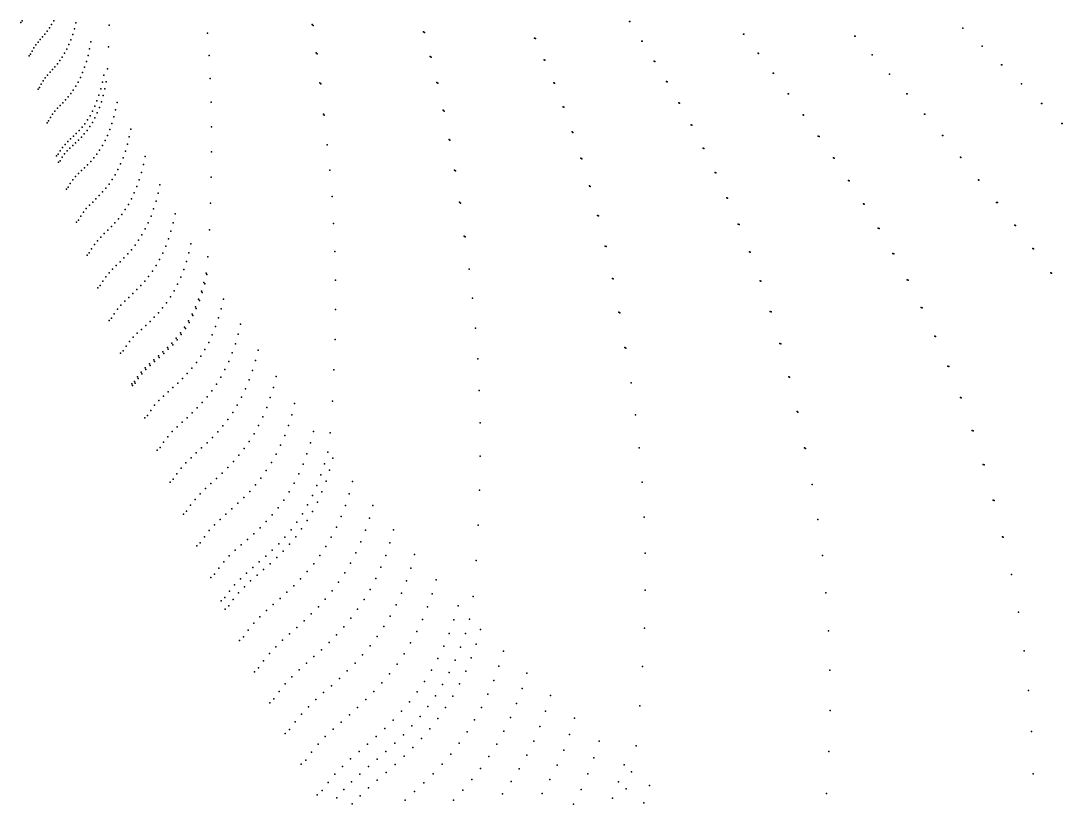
# Model space of a CAD drawing. Extents: x 0 to 4.6, y -1.66 to 1.66.
# Drawn here: x 0.048 to 0.572, y -0.789 to -0.395 of the extents above; entities that cross this region are included whole.
import ezdxf

# ---------------------------------------------------------------- set-up
doc = ezdxf.new("R2010")
doc.units = 0
doc.layers.get('0').update_dxf_attribs({"linetype": 'CONTINUOUS'})

msp = doc.modelspace()

# ---------------------------------------------------------------- linework, layer by layer
at = {"color": 2}
for p in [(0.04792, -0.39597), (0.04792, -0.39597, 0.375), (0.04792, -0.39597, 0.75), (0.04792, -0.39597, 1.125), (0.04792, -0.39597, 1.5), (0.04851, -0.3952, 2.256), (0.06338, -0.39708, 9.256), (0.06445, -0.39523, 9.956), (0.07563, -0.39627, 14.156), (0.09234, -0.39731, 17.656), (0.19448, -0.39706, 26.056), (0.19496, -0.39753, 26.056), (0.35418, -0.39552, 35.156), (0.35429, -0.39557, 35.156), (0.05886, -0.40321, 6.456), (0.06001, -0.40182, 7.156), (0.06115, -0.40033, 7.856), (0.06228, -0.39877, 8.556), (0.074, -0.40209, 12.756), (0.07485, -0.39927, 13.456), (0.1419, -0.40132, 22.556), (0.25051, -0.40077, 28.856), (0.25096, -0.4011, 28.856), (0.41149, -0.40189, 37.256), (0.41159, -0.40193, 37.256), (0.46756, -0.40296, 39.356), (0.46769, -0.40299, 39.356), (0.52177, -0.39881, 41.456), (0.52185, -0.39883, 41.456), (0.05552, -0.40726, 4.356), (0.0566, -0.40586, 5.056), (0.05772, -0.40453, 5.756), (0.07207, -0.40715, 11.356), (0.07307, -0.40471, 12.056), (0.08315, -0.40579, 15.556), (0.09198, -0.40822, 16.956), (0.30638, -0.4039, 31.656), (0.30677, -0.40412, 31.656), (0.36036, -0.4054, 34.456), (0.36047, -0.40545, 34.456), (0.53146, -0.40793, 40.756), (0.53155, -0.40796, 40.756), (0.05215, -0.41282), (0.05215, -0.41282, 0.375), (0.05215, -0.41282, 0.75), (0.05215, -0.41282, 1.125), (0.05215, -0.41282, 1.5), (0.0528, -0.41201, 2.256), (0.05358, -0.41039, 2.956), (0.05451, -0.40875, 3.656), (0.06874, -0.41339, 9.256), (0.0699, -0.41148, 9.956), (0.07101, -0.40941, 10.656), (0.08176, -0.41255, 14.156), (0.0825, -0.40927, 14.856), (0.14264, -0.41259, 21.856), (0.19653, -0.4113, 25.356), (0.19701, -0.41179, 25.356), (0.25392, -0.41314, 28.156), (0.25438, -0.41348, 28.156), (0.41891, -0.41152, 36.556), (0.41901, -0.41155, 36.556), (0.47614, -0.41232, 38.656), (0.47627, -0.41236, 38.656), (0.06508, -0.41829, 7.156), (0.06632, -0.41675, 7.856), (0.06755, -0.41514, 8.556), (0.08, -0.41851, 12.756), (0.08092, -0.41563, 13.456), (0.31122, -0.41484, 30.956), (0.31161, -0.41506, 30.956), (0.36657, -0.41543, 33.756), (0.36693, -0.4156, 33.756), (0.54131, -0.41728, 40.056), (0.5414, -0.4173, 40.056), (0.06022, -0.42389, 4.356), (0.06138, -0.42245, 5.056), (0.0626, -0.42108, 5.756), (0.06384, -0.41972, 6.456), (0.07792, -0.42368, 11.356), (0.07899, -0.42119, 12.056), (0.08962, -0.42249, 15.556), (0.09151, -0.41932, 16.256), (0.14321, -0.4242, 21.156), (0.42639, -0.4215, 35.856), (0.4265, -0.42154, 35.856), (0.48485, -0.42196, 37.956), (0.48498, -0.422, 37.956), (0.05726, -0.4288, 2.256), (0.05812, -0.42712, 2.956), (0.05912, -0.42543, 3.656), (0.07557, -0.42809, 9.956), (0.07677, -0.42598, 10.656), (0.08813, -0.42937, 14.156), (0.08893, -0.42604, 14.856), (0.09021, -0.42938, 14.856), (0.09092, -0.42582, 15.556), (0.19841, -0.42632, 24.656), (0.1989, -0.42683, 24.656), (0.25721, -0.42627, 27.456), (0.25768, -0.42662, 27.456), (0.316, -0.42635, 30.256), (0.31639, -0.42659, 30.256), (0.37277, -0.42573, 33.056), (0.37314, -0.42591, 33.056), (0.5513, -0.42685, 39.356), (0.55139, -0.42687, 39.356), (0.05656, -0.42964), (0.05656, -0.42964, 0.375), (0.05656, -0.42964, 0.75), (0.05656, -0.42964, 1.125), (0.05656, -0.42964, 1.5), (0.0717, -0.43342, 7.856), (0.07302, -0.43179, 8.556), (0.07432, -0.43002, 9.256), (0.08722, -0.4325, 13.456), (0.0894, -0.43272, 14.156), (0.43393, -0.43183, 35.156), (0.43403, -0.43187, 35.156), (0.49368, -0.43189, 37.256), (0.49381, -0.43193, 37.256), (0.06636, -0.43914, 5.056), (0.06768, -0.43776, 5.756), (0.06901, -0.43639, 6.456), (0.07036, -0.43496, 7.156), (0.08515, -0.43812, 12.056), (0.08623, -0.43541, 12.756), (0.08748, -0.43877, 12.756), (0.08849, -0.43585, 13.456), (0.09559, -0.43999, 14.856), (0.09633, -0.43625, 15.556), (0.14361, -0.43614, 20.456), (0.32068, -0.43841, 29.556), (0.32109, -0.43865, 29.556), (0.37895, -0.43643, 32.356), (0.37933, -0.4366, 32.356), (0.56142, -0.43671, 38.656), (0.56151, -0.43673, 38.656), (0.06283, -0.44386, 2.956), (0.06391, -0.44215, 3.656), (0.0651, -0.44059, 4.356), (0.08145, -0.44504, 9.956), (0.08275, -0.44293, 10.656), (0.08398, -0.44063, 11.356), (0.0852, -0.44398, 11.356), (0.08638, -0.44148, 12.056), (0.09473, -0.4435, 14.156), (0.20011, -0.44215, 23.956), (0.2006, -0.44268, 23.956), (0.26035, -0.44018, 26.756), (0.26082, -0.44055, 26.756), (0.44151, -0.44252, 34.456), (0.44161, -0.44256, 34.456), (0.50258, -0.44216, 36.556), (0.50272, -0.4422, 36.556), (0.06115, -0.44641), (0.06115, -0.44641, 0.375), (0.06115, -0.44641, 0.75), (0.06115, -0.44641, 1.125), (0.06115, -0.44641, 1.5), (0.06191, -0.44556, 2.256), (0.07729, -0.45032, 7.856), (0.07871, -0.44872, 8.556), (0.0801, -0.44697, 9.256), (0.08126, -0.45029, 9.256), (0.08263, -0.44838, 9.956), (0.08395, -0.44627, 10.656), (0.09269, -0.4499, 12.756), (0.09376, -0.44681, 13.456), (0.10328, -0.44961, 15.556), (0.14383, -0.44842, 19.756), (0.3851, -0.44754, 31.656), (0.38548, -0.44772, 31.656), (0.57169, -0.44686, 37.956), (0.57178, -0.44688, 37.956), (0.07295, -0.45458, 5.756), (0.07439, -0.45324, 6.456), (0.07584, -0.45183, 7.156), (0.07694, -0.45513, 7.156), (0.0784, -0.45363, 7.856), (0.07985, -0.45204, 8.556), (0.09028, -0.45544, 11.356), (0.09152, -0.45278, 12.056), (0.10248, -0.45354, 14.856), (0.26332, -0.45482, 26.056), (0.26379, -0.4552, 26.056), (0.32526, -0.45103, 28.856), (0.32567, -0.45128, 28.856), (0.44911, -0.45323, 33.756), (0.44947, -0.45337, 33.756), (0.51156, -0.4528, 35.856), (0.5117, -0.45284, 35.856), (0.06772, -0.46059, 2.956), (0.06889, -0.45888, 3.656), (0.07017, -0.45734, 4.356), (0.07118, -0.46059, 4.356), (0.07153, -0.45592, 5.056), (0.07256, -0.45918, 5.056), (0.074, -0.45784, 5.756), (0.07546, -0.45652, 6.456), (0.08756, -0.46017, 9.956), (0.08895, -0.45791, 10.656), (0.10052, -0.46076, 13.456), (0.10156, -0.45726, 14.156), (0.14386, -0.461, 19.056), (0.20211, -0.45756, 23.256), (0.39118, -0.45918, 30.956), (0.39158, -0.45937, 30.956), (0.06591, -0.46313), (0.06591, -0.46313, 0.375), (0.06591, -0.46313, 0.75), (0.06591, -0.46313, 1.125), (0.06591, -0.46313, 1.5), (0.06673, -0.4623, 2.256), (0.06769, -0.46552, 2.256), (0.0687, -0.46382, 2.956), (0.06988, -0.46212, 3.656), (0.08307, -0.46588, 7.856), (0.08461, -0.46414, 8.556), (0.0861, -0.46225, 9.256), (0.09938, -0.46404, 12.756), (0.11047, -0.4634, 15.556), (0.3297, -0.46426, 28.156), (0.33011, -0.46451, 28.156), (0.4567, -0.46415, 33.056), (0.45708, -0.46429, 33.056), (0.5206, -0.46381, 35.156), (0.52074, -0.46386, 35.156), (0.06686, -0.46634), (0.06686, -0.46634, 0.375), (0.06686, -0.46634, 0.75), (0.06686, -0.46634, 1.125), (0.06686, -0.46634, 1.5), (0.07841, -0.47053, 5.756), (0.07996, -0.46907, 6.456), (0.08152, -0.46753, 7.156), (0.09679, -0.46996, 11.356), (0.09813, -0.4671, 12.056), (0.10863, -0.47141, 14.156), (0.10961, -0.46752, 14.856), (0.2034, -0.47036, 22.556), (0.26609, -0.47023, 25.356), (0.26657, -0.47062, 25.356), (0.39719, -0.47139, 30.256), (0.07405, -0.47523, 3.656), (0.07542, -0.47355, 4.356), (0.07689, -0.47201, 5.056), (0.09387, -0.47503, 9.956), (0.09537, -0.4726, 10.656), (0.10752, -0.47508, 13.456), (0.14369, -0.47385, 18.356), (0.39759, -0.47158, 30.256), (0.46428, -0.47545, 32.356), (0.46466, -0.47559, 32.356), (0.52969, -0.47521, 34.456), (0.52983, -0.47525, 34.456), (0.07085, -0.47979), (0.07085, -0.47979, 0.375), (0.07085, -0.47979, 0.75), (0.07085, -0.47979, 1.125), (0.07085, -0.47979, 1.5), (0.07172, -0.47889, 2.256), (0.0728, -0.47706, 2.956), (0.08907, -0.48123, 7.856), (0.09071, -0.47933, 8.556), (0.09232, -0.47728, 9.256), (0.10496, -0.48176, 12.056), (0.10629, -0.47853, 12.756), (0.11698, -0.48191, 14.856), (0.11789, -0.47764, 15.556), (0.33397, -0.47825, 27.456), (0.33439, -0.47851, 27.456), (0.08407, -0.48634, 5.756), (0.08573, -0.48472, 6.456), (0.0874, -0.48304, 7.156), (0.10352, -0.48477, 11.356), (0.11593, -0.48596, 14.156), (0.14332, -0.48696, 17.656), (0.20447, -0.48356, 21.856), (0.26863, -0.48642, 24.656), (0.26912, -0.48682, 24.656), (0.40308, -0.48414, 29.556), (0.40348, -0.48433, 29.556), (0.47181, -0.48716, 31.656), (0.53881, -0.4865, 33.756), (0.53917, -0.48661, 33.756), (0.07939, -0.49147, 3.656), (0.08087, -0.48965, 4.356), (0.08244, -0.48796, 5.056), (0.1004, -0.49014, 9.956), (0.102, -0.48756, 10.656), (0.11474, -0.48978, 13.456), (0.12555, -0.4923, 15.556), (0.47219, -0.48731, 31.656), (0.07596, -0.49641), (0.07596, -0.49641, 0.375), (0.07596, -0.49641, 0.75), (0.07596, -0.49641, 1.125), (0.07596, -0.49641, 1.5), (0.0769, -0.49542, 2.256), (0.07805, -0.49345, 2.956), (0.09527, -0.49675, 7.856), (0.09702, -0.49472, 8.556), (0.09874, -0.49252, 9.256), (0.11201, -0.49673, 12.056), (0.11343, -0.49337, 12.756), (0.12458, -0.49672, 14.856), (0.20529, -0.49716, 21.156), (0.33804, -0.49301, 26.756), (0.33847, -0.49327, 26.756), (0.40883, -0.49744, 28.856), (0.40924, -0.49764, 28.856), (0.08992, -0.50222, 5.756), (0.09169, -0.50049, 6.456), (0.09348, -0.49868, 7.156), (0.10885, -0.50279, 10.656), (0.11048, -0.49987, 11.356), (0.12345, -0.5009, 14.156), (0.14277, -0.50034, 16.956), (0.47927, -0.49939, 30.956), (0.47966, -0.49955, 30.956), (0.54792, -0.49794, 33.056), (0.5483, -0.49805, 33.056), (0.08491, -0.50772, 3.656), (0.08649, -0.50578, 4.356), (0.08817, -0.50397, 5.056), (0.10537, -0.50799, 9.256), (0.10715, -0.5055, 9.956), (0.12219, -0.50484, 13.456), (0.13344, -0.5074, 15.556), (0.27094, -0.50343, 23.956), (0.27143, -0.50385, 23.956), (0.08125, -0.51297), (0.08125, -0.51297, 0.375), (0.08125, -0.51297, 0.75), (0.08125, -0.51297, 1.125), (0.08125, -0.51297, 1.5), (0.08225, -0.51191, 2.256), (0.08348, -0.50982, 2.956), (0.10167, -0.51243, 7.856), (0.10354, -0.5103, 8.556), (0.11928, -0.51203, 12.056), (0.1208, -0.50855, 12.756), (0.1324, -0.51194, 14.856), (0.20586, -0.51116, 20.456), (0.34189, -0.50849, 26.056), (0.34232, -0.50876, 26.056), (0.41441, -0.51132, 28.156), (0.41482, -0.51153, 28.156), (0.48662, -0.51219, 30.256), (0.48702, -0.51234, 30.256), (0.55701, -0.50976, 32.356), (0.55739, -0.50987, 32.356), (0.09596, -0.51819, 5.756), (0.09785, -0.51637, 6.456), (0.09976, -0.51446, 7.156), (0.11592, -0.51829, 10.656), (0.11765, -0.51528, 11.356), (0.13121, -0.51623, 14.156), (0.14203, -0.51394, 16.256), (0.0923, -0.52194, 4.356), (0.09409, -0.52003, 5.056), (0.11222, -0.52368, 9.256), (0.11411, -0.52109, 9.956), (0.12987, -0.52028, 13.456), (0.14111, -0.52208, 15.556), (0.14156, -0.52274, 15.556), (0.27346, -0.52012, 23.256), (0.56605, -0.52198, 31.656), (0.56643, -0.52209, 31.656), (0.08778, -0.52836, 2.256), (0.08909, -0.52618, 2.956), (0.09062, -0.52397, 3.656), (0.10827, -0.52827, 7.856), (0.11027, -0.52606, 8.556), (0.12678, -0.52765, 12.056), (0.12839, -0.52408, 12.756), (0.14002, -0.52671, 14.856), (0.14046, -0.52738, 14.856), (0.20617, -0.52555, 19.756), (0.34549, -0.52472, 25.356), (0.34592, -0.525, 25.356), (0.41977, -0.52594, 27.456), (0.42019, -0.52616, 27.456), (0.49384, -0.52549, 29.556), (0.49424, -0.52565, 29.556), (0.0867, -0.52947), (0.0867, -0.52947, 0.375), (0.0867, -0.52947, 0.75), (0.0867, -0.52947, 1.125), (0.0867, -0.52947, 1.5), (0.10219, -0.53424, 5.756), (0.10421, -0.53235, 6.456), (0.10624, -0.53037, 7.156), (0.12321, -0.53407, 10.656), (0.12505, -0.53098, 11.356), (0.13876, -0.53108, 14.156), (0.1392, -0.53177, 14.156), (0.0983, -0.53812, 4.356), (0.10021, -0.53614, 5.056), (0.11927, -0.53958, 9.256), (0.12128, -0.53693, 9.956), (0.13577, -0.53908, 12.756), (0.13734, -0.53521, 13.456), (0.13778, -0.53591, 13.456), (0.14991, -0.53508, 15.556), (0.27521, -0.53466, 22.556), (0.50088, -0.53933, 28.856), (0.50129, -0.53949, 28.856), (0.09348, -0.54477, 2.256), (0.09487, -0.54251, 2.956), (0.0965, -0.54023, 3.656), (0.11507, -0.54427, 7.856), (0.11719, -0.54201, 8.556), (0.13407, -0.54271, 12.056), (0.13449, -0.54344, 12.056), (0.1362, -0.5398, 12.756), (0.14741, -0.54456, 14.156), (0.14875, -0.53994, 14.856), (0.20621, -0.5403, 19.056), (0.3488, -0.54172, 24.656), (0.34924, -0.54202, 24.656), (0.4249, -0.54132, 26.756), (0.42532, -0.54154, 26.756), (0.09234, -0.54592), (0.09234, -0.54592, 0.375), (0.09234, -0.54592, 0.75), (0.09234, -0.54592, 1.125), (0.09234, -0.54592, 1.5), (0.11076, -0.54844, 6.456), (0.11292, -0.54642, 7.156), (0.1303, -0.54922, 10.656), (0.13071, -0.54998, 10.656), (0.13224, -0.54609, 11.356), (0.13266, -0.54683, 11.356), (0.14591, -0.54892, 13.456), (0.1585, -0.54774, 15.556), (0.27665, -0.54967, 21.856), (0.10447, -0.55433, 4.356), (0.1065, -0.55231, 5.056), (0.10861, -0.55037, 5.756), (0.12613, -0.5548, 9.256), (0.12825, -0.55213, 9.956), (0.12866, -0.55289, 9.956), (0.14424, -0.55303, 12.756), (0.15727, -0.55282, 14.856), (0.50772, -0.55373, 28.156), (0.50813, -0.5539, 28.156), (0.10083, -0.55882, 2.956), (0.10257, -0.55648, 3.656), (0.12169, -0.55954, 7.856), (0.12208, -0.56034, 7.856), (0.12394, -0.55726, 8.556), (0.12433, -0.55805, 8.556), (0.12653, -0.55558, 9.256), (0.14049, -0.5605, 11.356), (0.14243, -0.55689, 12.056), (0.15586, -0.55764, 14.156), (0.20597, -0.55536, 18.356), (0.35179, -0.55953, 23.956), (0.35223, -0.55983, 23.956), (0.42974, -0.55738, 26.056), (0.43017, -0.55761, 26.056), (0.09814, -0.56231), (0.09814, -0.56231, 0.375), (0.09814, -0.56231, 0.75), (0.09814, -0.56231, 1.125), (0.09814, -0.56231, 1.5), (0.09935, -0.56113, 2.256), (0.11486, -0.56568, 5.756), (0.11713, -0.56374, 6.456), (0.1175, -0.56456, 6.456), (0.11942, -0.56171, 7.156), (0.11979, -0.56252, 7.156), (0.13842, -0.56386, 10.656), (0.15426, -0.56221, 13.456), (0.16732, -0.56073, 15.556), (0.27777, -0.56514, 21.156), (0.11048, -0.56966, 4.356), (0.11083, -0.57052, 4.356), (0.11263, -0.56763, 5.056), (0.11299, -0.56848, 5.056), (0.11522, -0.56651, 5.756), (0.134, -0.56988, 9.256), (0.13625, -0.56698, 9.956), (0.15059, -0.57058, 12.056), (0.1525, -0.56652, 12.756), (0.16602, -0.566, 14.856), (0.20545, -0.57073, 17.656), (0.51429, -0.56884, 27.456), (0.51472, -0.56901, 27.456), (0.10663, -0.5742, 2.956), (0.10697, -0.57508, 2.956), (0.10847, -0.57184, 3.656), (0.10881, -0.57271, 3.656), (0.12928, -0.57503, 7.856), (0.13167, -0.57255, 8.556), (0.14853, -0.57439, 11.356), (0.16284, -0.57577, 13.456), (0.16453, -0.57102, 14.156), (0.17636, -0.57405, 15.556), (0.43426, -0.57417, 25.356), (0.43469, -0.5744, 25.356), (0.10378, -0.57773), (0.10378, -0.57773, 0.375), (0.10378, -0.57773, 0.75), (0.10378, -0.57773, 1.125), (0.10378, -0.57773, 1.5), (0.10411, -0.57863), (0.10411, -0.57863, 0.375), (0.10411, -0.57863, 0.75), (0.10411, -0.57863, 1.125), (0.10411, -0.57863, 1.5), (0.10507, -0.57654, 2.256), (0.1054, -0.57744, 2.256), (0.12444, -0.57964, 6.456), (0.12686, -0.57741, 7.156), (0.14406, -0.58125, 9.956), (0.14635, -0.57794, 10.656), (0.16099, -0.58027, 12.756), (0.175, -0.5795, 14.856), (0.27854, -0.58105, 20.456), (0.35488, -0.57718, 23.256), (0.11737, -0.58615, 4.356), (0.11965, -0.58393, 5.056), (0.12202, -0.58178, 5.756), (0.14167, -0.58433, 9.256), (0.15896, -0.58451, 12.056), (0.17342, -0.58468, 14.156), (0.20466, -0.5864, 16.956), (0.52057, -0.58467, 26.756), (0.521, -0.58484, 26.756), (0.11328, -0.59107, 2.956), (0.11523, -0.58852, 3.656), (0.13669, -0.58984, 7.856), (0.13921, -0.58718, 8.556), (0.15679, -0.58849, 11.356), (0.17165, -0.58961, 13.456), (0.18564, -0.58769, 15.556), (0.43841, -0.59169, 24.656), (0.43885, -0.59193, 24.656), (0.11026, -0.59489), (0.11026, -0.59489, 0.375), (0.11026, -0.59489, 0.75), (0.11026, -0.59489, 1.125), (0.11026, -0.59489, 1.5), (0.11162, -0.59359, 2.256), (0.12901, -0.59708, 5.756), (0.13156, -0.59478, 6.456), (0.13413, -0.59238, 7.156), (0.15207, -0.59569, 9.956), (0.15449, -0.59222, 10.656), (0.16969, -0.59427, 12.756), (0.1842, -0.5933, 14.856), (0.35715, -0.59332, 22.556), (0.1241, -0.60178, 4.356), (0.12651, -0.59939, 5.056), (0.14695, -0.60194, 8.556), (0.14955, -0.59893, 9.256), (0.16756, -0.59867, 12.056), (0.18254, -0.59864, 14.156), (0.19514, -0.60165, 15.556), (0.2036, -0.60235, 16.256), (0.27896, -0.5974, 19.756), (0.5265, -0.60115, 26.056), (0.52693, -0.60133, 26.056), (0.11977, -0.60702, 2.956), (0.12183, -0.60431, 3.656), (0.14159, -0.60744, 7.156), (0.14429, -0.60475, 7.856), (0.16284, -0.60668, 10.656), (0.16527, -0.60281, 11.356), (0.18067, -0.60372, 13.456), (0.19362, -0.6074, 14.856), (0.11657, -0.61109), (0.11657, -0.61109, 0.375), (0.11657, -0.61109, 0.75), (0.11657, -0.61109, 1.125), (0.11657, -0.61109, 1.5), (0.11801, -0.60969, 2.256), (0.13619, -0.61243, 5.756), (0.13888, -0.60999, 6.456), (0.16029, -0.6103, 9.956), (0.17861, -0.60852, 12.756), (0.19188, -0.61289, 14.156), (0.20228, -0.61214, 15.556), (0.35901, -0.60997, 21.856), (0.44217, -0.60997, 23.956), (0.44261, -0.61021, 23.956), (0.131, -0.61741, 4.356), (0.13354, -0.61488, 5.056), (0.15489, -0.61683, 8.556), (0.15763, -0.61368, 9.256), (0.17396, -0.61733, 11.356), (0.17637, -0.61306, 12.056), (0.18992, -0.61809, 13.456), (0.20071, -0.61799, 14.856), (0.20486, -0.61518, 15.556), (0.27902, -0.61417, 19.056), (0.12643, -0.62294, 2.956), (0.12861, -0.62008, 3.656), (0.14924, -0.62259, 7.156), (0.15209, -0.61977, 7.856), (0.17141, -0.62134, 10.656), (0.18775, -0.62303, 12.756), (0.20328, -0.6211, 14.856), (0.53204, -0.61831, 25.356), (0.53247, -0.61849, 25.356), (0.12305, -0.62722), (0.12305, -0.62722, 0.375), (0.12305, -0.62722, 0.75), (0.12305, -0.62722, 1.125), (0.12305, -0.62722, 1.5), (0.12458, -0.62574, 2.256), (0.14355, -0.62782, 5.756), (0.14639, -0.62526, 6.456), (0.16592, -0.62858, 9.256), (0.16872, -0.62509, 9.956), (0.18539, -0.62769, 12.056), (0.19891, -0.62356, 14.156), (0.20145, -0.62674, 14.156), (0.21481, -0.62692, 15.556), (0.36046, -0.62713, 21.156), (0.44594, -0.62838, 23.256), (0.13808, -0.63304, 4.356), (0.14076, -0.63039, 5.056), (0.16304, -0.63184, 8.556), (0.18286, -0.63208, 11.356), (0.19463, -0.63387, 12.756), (0.19687, -0.62885, 13.456), (0.19939, -0.63209, 13.456), (0.21315, -0.63306, 14.856), (0.27868, -0.63128, 18.356), (0.13327, -0.63881, 2.956), (0.13556, -0.63584, 3.656), (0.15709, -0.63782, 7.156), (0.16009, -0.63489, 7.856), (0.18018, -0.63619, 10.656), (0.19218, -0.6386, 12.056), (0.19711, -0.63717, 12.756), (0.21123, -0.63892, 14.156), (0.22499, -0.6389, 15.556), (0.53713, -0.63616, 24.656), (0.53757, -0.63635, 24.656), (0.12971, -0.64328), (0.12971, -0.64328, 0.375), (0.12971, -0.64328, 0.75), (0.12971, -0.64328, 1.125), (0.12971, -0.64328, 1.5), (0.13131, -0.64172, 2.256), (0.1511, -0.64325, 5.756), (0.15408, -0.64059, 6.456), (0.17441, -0.64363, 9.256), (0.17735, -0.64004, 9.956), (0.18956, -0.64306, 11.356), (0.19464, -0.64197, 12.056), (0.14534, -0.64867, 4.356), (0.14816, -0.64592, 5.056), (0.17138, -0.64699, 8.556), (0.18677, -0.64724, 10.656), (0.19198, -0.64649, 11.356), (0.20907, -0.64451, 13.456), (0.22325, -0.64526, 14.856), (0.27798, -0.64876, 17.656), (0.36146, -0.64479, 20.456), (0.44879, -0.64594, 22.556), (0.14028, -0.65464, 2.956), (0.14269, -0.65156, 3.656), (0.16513, -0.65313, 7.156), (0.16828, -0.65012, 7.856), (0.1808, -0.6548, 9.256), (0.18385, -0.65115, 9.956), (0.18619, -0.6547, 9.956), (0.18916, -0.65073, 10.656), (0.20669, -0.64982, 12.756), (0.22124, -0.65134, 14.156), (0.23539, -0.65114, 15.556), (0.54173, -0.65471, 23.956), (0.13653, -0.65926), (0.13653, -0.65926, 0.375), (0.13653, -0.65926, 0.75), (0.13653, -0.65926, 1.125), (0.13653, -0.65926, 1.5), (0.13821, -0.65766, 2.256), (0.15883, -0.65872, 5.756), (0.16197, -0.65598, 6.456), (0.17766, -0.6582, 8.556), (0.18311, -0.65841, 9.256), (0.2013, -0.65958, 11.356), (0.20409, -0.65484, 12.056), (0.21898, -0.65714, 13.456), (0.23356, -0.6577, 14.856), (0.54218, -0.65491, 23.956), (0.15278, -0.66429, 4.356), (0.15575, -0.66146, 5.056), (0.17118, -0.66443, 7.156), (0.17444, -0.66138, 7.856), (0.17667, -0.66511, 7.856), (0.17992, -0.66187, 8.556), (0.19835, -0.66404, 10.656), (0.21648, -0.66265, 12.756), (0.23146, -0.66398, 14.156), (0.24601, -0.66363, 15.556), (0.36201, -0.66294, 19.756), (0.45114, -0.66407, 21.856), (0.14746, -0.67043, 2.956), (0.14999, -0.66727, 3.656), (0.16464, -0.67011, 5.756), (0.1679, -0.66733, 6.456), (0.17336, -0.66823, 7.156), (0.19524, -0.66823, 9.956), (0.21376, -0.66788, 12.056), (0.22909, -0.66997, 13.456), (0.2441, -0.67037, 14.856), (0.27691, -0.66657, 16.956), (0.14351, -0.67518), (0.14351, -0.67518, 0.375), (0.14351, -0.67518, 0.75), (0.14351, -0.67518, 1.125), (0.14351, -0.67518, 1.5), (0.14529, -0.67353, 2.256), (0.15837, -0.67576, 4.356), (0.16145, -0.67289, 5.056), (0.16675, -0.67402, 5.756), (0.17004, -0.67118, 6.456), (0.192, -0.67215, 9.256), (0.21084, -0.67283, 11.356), (0.22648, -0.67568, 12.756), (0.54625, -0.6737, 23.256), (0.15548, -0.67878, 3.656), (0.1604, -0.67978, 4.356), (0.16351, -0.67686, 5.056), (0.18525, -0.67926, 7.856), (0.18866, -0.67582, 8.556), (0.20774, -0.67749, 10.656), (0.24191, -0.67684, 14.156), (0.25685, -0.67636, 15.556), (0.15061, -0.68514, 2.256), (0.15286, -0.682, 2.956), (0.15481, -0.68612, 2.956), (0.15747, -0.68285, 3.656), (0.1783, -0.68572, 6.456), (0.18178, -0.68258, 7.156), (0.2011, -0.68599, 9.256), (0.20449, -0.68188, 9.956), (0.22058, -0.68623, 11.356), (0.22364, -0.6811, 12.056), (0.23943, -0.68301, 13.456), (0.25486, -0.68328, 14.856), (0.27548, -0.6847, 16.256), (0.36208, -0.68154, 19.056), (0.45296, -0.68276, 21.156), (0.14877, -0.68682), (0.14877, -0.68682, 0.375), (0.14877, -0.68682, 0.75), (0.14877, -0.68682, 1.125), (0.14877, -0.68682, 1.5), (0.15067, -0.69103), (0.15067, -0.69103, 0.375), (0.15067, -0.69103, 0.75), (0.15067, -0.69103, 1.125), (0.15067, -0.69103, 1.5), (0.15253, -0.68931, 2.256), (0.17485, -0.68875, 5.756), (0.1976, -0.68985, 8.556), (0.21734, -0.69108, 10.656), (0.2367, -0.6889, 12.756), (0.25256, -0.68992, 14.156), (0.26791, -0.68935, 15.556), (0.16819, -0.6949, 4.356), (0.17145, -0.69178, 5.056), (0.19402, -0.69347, 7.856), (0.21394, -0.69564, 9.956), (0.23373, -0.69449, 12.056), (0.24998, -0.69626, 13.456), (0.26583, -0.69643, 14.856), (0.2737, -0.69613, 15.556), (0.54975, -0.69254, 22.556), (0.16233, -0.70161, 2.956), (0.16512, -0.69816, 3.656), (0.18675, -0.7003, 6.456), (0.1904, -0.69697, 7.156), (0.21039, -0.69993, 9.256), (0.23054, -0.6998, 11.356), (0.27919, -0.70132, 15.556), (0.36165, -0.70054, 18.356), (0.15799, -0.70679), (0.15799, -0.70679, 0.375), (0.15799, -0.70679, 0.75), (0.15799, -0.70679, 1.125), (0.15799, -0.70679, 1.5), (0.15994, -0.70497, 2.256), (0.17957, -0.7067, 5.056), (0.18313, -0.7035, 5.756), (0.20673, -0.70396, 8.556), (0.22715, -0.70481, 10.656), (0.24713, -0.70231, 12.756), (0.26344, -0.70321, 14.156), (0.27158, -0.70329, 14.856), (0.45422, -0.70198, 20.456), (0.17616, -0.70999, 4.356), (0.1992, -0.71142, 7.156), (0.20299, -0.70776, 7.856), (0.22359, -0.70954, 9.956), (0.24403, -0.70806, 12.056), (0.26075, -0.70971, 13.456), (0.26913, -0.71015, 14.156), (0.27702, -0.7086, 14.856), (0.29068, -0.71218, 15.556), (0.55262, -0.71198, 21.856), (0.17002, -0.71704, 2.956), (0.17294, -0.71342, 3.656), (0.19538, -0.7149, 6.456), (0.21988, -0.71398, 9.256), (0.2407, -0.71352, 11.356), (0.25777, -0.7159, 12.756), (0.26638, -0.71671, 13.456), (0.27453, -0.71558, 14.156), (0.16547, -0.72248), (0.16547, -0.72248, 0.375), (0.16547, -0.72248, 0.75), (0.16547, -0.72248, 1.125), (0.16547, -0.72248, 1.5), (0.16751, -0.72056, 2.256), (0.18787, -0.72162, 5.056), (0.19159, -0.71826, 5.756), (0.21215, -0.72211, 7.856), (0.21606, -0.71816, 8.556), (0.23716, -0.71868, 10.656), (0.25454, -0.7218, 12.056), (0.27172, -0.72227, 13.456), (0.28843, -0.71969, 14.856), (0.36073, -0.71993, 17.656), (0.4549, -0.72174, 19.756), (0.1843, -0.72506, 4.356), (0.20818, -0.72591, 7.156), (0.22958, -0.72813, 9.256), (0.23344, -0.72355, 9.956), (0.25106, -0.72739, 11.356), (0.26334, -0.72297, 12.756), (0.28583, -0.72691, 14.156), (0.30239, -0.72322, 15.556), (0.17787, -0.73242, 2.956), (0.18093, -0.72864, 3.656), (0.20023, -0.73303, 5.756), (0.2042, -0.72954, 6.456), (0.22558, -0.73245, 8.556), (0.24737, -0.73268, 10.656), (0.26003, -0.72893, 12.056), (0.26862, -0.72865, 12.756), (0.30005, -0.73096, 14.856), (0.55485, -0.73201, 21.156), (0.17312, -0.73809), (0.17312, -0.73809, 0.375), (0.17312, -0.73809, 0.75), (0.17312, -0.73809, 1.125), (0.17312, -0.73809, 1.5), (0.17526, -0.73608, 2.256), (0.19635, -0.73653, 5.056), (0.2215, -0.73652, 7.856), (0.2435, -0.73768, 9.956), (0.25648, -0.73458, 11.356), (0.26525, -0.73473, 12.056), (0.28291, -0.73384, 13.456), (0.29735, -0.73841, 14.156), (0.31432, -0.73446, 15.556), (0.18909, -0.74383, 3.656), (0.19261, -0.74011, 4.356), (0.21736, -0.74045, 7.156), (0.23946, -0.74238, 9.256), (0.25271, -0.73994, 10.656), (0.26163, -0.74051, 11.356), (0.27968, -0.74046, 12.756), (0.31188, -0.74241, 14.856), (0.35935, -0.7397, 16.956), (0.45499, -0.74199, 19.056), (0.1859, -0.74774, 2.956), (0.20906, -0.74782, 5.756), (0.21319, -0.7442, 6.456), (0.2353, -0.74681, 8.556), (0.24876, -0.74499, 9.956), (0.25778, -0.74598, 10.656), (0.27617, -0.74678, 12.056), (0.29431, -0.74556, 13.456), (0.32646, -0.74589, 15.556), (0.18093, -0.75362), (0.18093, -0.75362, 0.375), (0.18093, -0.75362, 0.75), (0.18093, -0.75362, 1.125), (0.18093, -0.75362, 1.5), (0.18316, -0.75153, 2.256), (0.205, -0.75143, 5.056), (0.23104, -0.751, 7.856), (0.24038, -0.75423, 8.556), (0.24463, -0.74974, 9.256), (0.25375, -0.75115, 9.956), (0.2724, -0.75279, 11.356), (0.29095, -0.75241, 12.756), (0.30908, -0.75008, 14.156), (0.32393, -0.75405, 14.856), (0.55639, -0.75262, 20.456), (0.19743, -0.75897, 3.656), (0.2011, -0.75513, 4.356), (0.22237, -0.75889, 6.456), (0.22671, -0.75504, 7.156), (0.23603, -0.75845, 7.856), (0.24954, -0.75603, 9.256), (0.2684, -0.7585, 10.656), (0.2873, -0.75896, 12.056), (0.30591, -0.75744, 13.456), (0.33881, -0.75751, 15.556), (0.19409, -0.763, 2.956), (0.21806, -0.76261, 5.756), (0.23161, -0.76254, 7.156), (0.2452, -0.76063, 8.556), (0.26419, -0.7639, 9.956), (0.30242, -0.7645, 12.756), (0.32101, -0.76191, 14.156), (0.35749, -0.75981, 16.256), (0.45445, -0.76267, 18.356), (0.1889, -0.76907), (0.1889, -0.76907, 0.375), (0.1889, -0.76907, 0.75), (0.1889, -0.76907, 1.125), (0.1889, -0.76907, 1.5), (0.19124, -0.7669, 2.256), (0.21383, -0.76632, 5.056), (0.22718, -0.76644, 6.456), (0.23626, -0.76918, 7.156), (0.24076, -0.76497, 7.856), (0.25982, -0.76901, 9.256), (0.28337, -0.76519, 11.356), (0.31773, -0.76948, 13.456), (0.33618, -0.76586, 14.856), (0.35137, -0.76931, 15.556), (0.20593, -0.77407, 3.656), (0.20976, -0.77012, 4.356), (0.21845, -0.77396, 5.056), (0.22277, -0.7702, 5.756), (0.23174, -0.77318, 6.456), (0.2553, -0.77383, 8.556), (0.27921, -0.77112, 10.656), (0.29863, -0.77126, 12.056), (0.33315, -0.77391, 14.156), (0.35518, -0.77289, 15.556), (0.55723, -0.7738, 19.756), (0.20245, -0.77821, 2.956), (0.21429, -0.7778, 4.356), (0.22724, -0.77705, 5.756), (0.25067, -0.7784, 7.856), (0.27484, -0.77674, 9.956), (0.29455, -0.7777, 11.356), (0.3141, -0.77674, 12.756), (0.34864, -0.77784, 14.856), (0.36414, -0.7797, 15.556), (0.19704, -0.78443), (0.19704, -0.78443, 0.375), (0.19704, -0.78443, 0.75), (0.19704, -0.78443, 1.125), (0.19704, -0.78443, 1.5), (0.19947, -0.78221, 2.256), (0.21038, -0.78179, 3.656), (0.21859, -0.78487, 4.356), (0.22283, -0.78092, 5.056), (0.24599, -0.78282, 7.156), (0.27028, -0.78206, 9.256), (0.29022, -0.78383, 10.656), (0.31016, -0.78368, 12.056), (0.32975, -0.78166, 13.456), (0.35242, -0.78147, 14.856), (0.4533, -0.78378, 17.656), (0.20682, -0.78597, 2.956), (0.2146, -0.78897, 3.656), (0.24128, -0.78704, 6.456), (0.26558, -0.78709, 8.556), (0.32599, -0.78911, 12.756), (0.34551, -0.78607, 14.156), (0.36131, -0.78846, 14.856)]:
    msp.add_point(p, dxfattribs=at)

doc.saveas('drawing.dxf')
